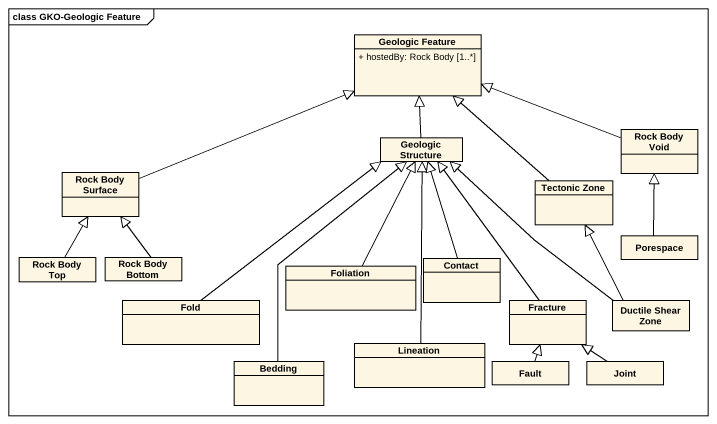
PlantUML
@startuml
mainframe class GKO-Geologic Feature
hide circle
hide empty members
skinparam classAttributeIconSize 0
class "Geologic Feature" as Geologic_Feature {
  + hostedBy: Rock Body [1..*]
}
class "Rock Body Void" as Rock_Body_Void
class "Geologic Structure" as Geologic_Structure
class "Rock Body Surface" as Rock_Body_Surface
class "Tectonic Zone" as Tectonic_Zone
class Porespace
class "Rock Body Top" as Rock_Body_Top
class "Rock Body Bottom" as Rock_Body_Bottom
class Foliation
class Contact
class Fold
class Fracture
class "Ductile Shear Zone" as Ductile_Shear_Zone
class Bedding
class Lineation
class Fault
class Joint
Rock_Body_Void -left-|> Geologic_Feature
Geologic_Structure -up-|> Geologic_Feature
Rock_Body_Surface -right-|> Geologic_Feature
Tectonic_Zone -up-|> Geologic_Feature
Porespace -up-|> Rock_Body_Void
Rock_Body_Top -up-|> Rock_Body_Surface
Rock_Body_Bottom -up-|> Rock_Body_Surface
Foliation -up-|> Geologic_Structure
Contact -up-|> Geologic_Structure
Fold -up-|> Geologic_Structure
Fracture -up-|> Geologic_Structure
Ductile_Shear_Zone -up-|> Geologic_Structure
Ductile_Shear_Zone -up-|> Tectonic_Zone
Bedding -up-|> Geologic_Structure
Lineation -up-|> Geologic_Structure
Fault -up-|> Fracture
Joint -up-|> Fracture
@enduml
